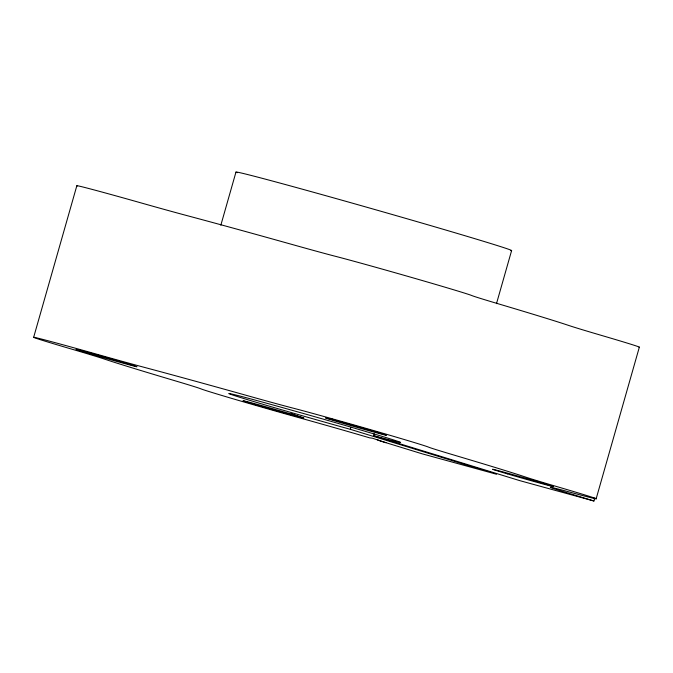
<?xml version="1.0" encoding="UTF-8"?>
<svg xmlns="http://www.w3.org/2000/svg" width="673" height="673" viewBox="0 0 673 673"><rect width="100%" height="100%" fill="white"/><g stroke="black" fill="none" stroke-linecap="round" stroke-linejoin="round"><path stroke-width="1.01" d="M33.65 337.333L76.84 185.731M220.837 225.203L235.971 172.078M377.233 439.721A78.825 44.073 -74.6 0 0 380.691 441.076L422.064 453.787L496.539 474.246L350.33 429.315L350.902 427.305M594.797 497.97L593.931 501.006L519.455 480.547L373.616 435.717L374.188 433.698M496.489 303.658L511.623 250.533M596.16 498.752L639.35 347.15M331.368 419.018L332.462 419.186M330.376 418.858L327.095 418.278M373.616 435.717L375.366 436.188A89.576 1.253 15.9 0 0 348.05 426.287A89.576 1.253 15.9 0 0 228.761 393.512A89.576 1.253 15.9 0 0 348.53 428.819L350.33 429.315M385.966 442.708L372.337 438.19L369.746 437.871A71.658 1.001 15.9 0 0 307.435 420.036L304.188 419.136A75.956 1.06 15.9 0 1 201.034 388.885L198.956 388.128A71.658 1.001 15.9 0 0 175.274 380.851L161.074 376.619A229.316 3.205 15.9 0 1 110.094 360.947L104.012 358.945A71.658 1.001 15.9 0 0 74.442 349.926L71.027 348.925A75.956 1.06 15.9 0 1 34.399 337.375A75.956 1.06 15.9 0 1 90.544 352.45L101.951 355.672A71.658 1.001 15.9 0 0 144.392 367.374L156.876 370.714A229.316 3.205 15.9 0 1 233.102 391.652L250.987 396.658A71.658 1.001 15.9 0 0 290.551 407.476L292.486 407.981A75.956 1.06 15.9 0 1 366.692 428.558A75.956 1.06 15.9 0 1 427.49 446.721L429.265 447.402A71.658 1.001 15.9 0 0 454.536 455.234L468.736 459.474A229.316 3.205 15.9 0 1 519.716 475.138L525.806 477.14A71.658 1.001 15.9 0 0 549.479 484.417L558.783 487.159A75.956 1.06 15.9 0 1 572.723 492.905L565.261 490.895A71.658 1.001 15.9 0 0 562.106 491.223L593.931 501.006M237.266 172.709A143.324 2.002 15.9 0 1 372.102 208.748A143.324 2.002 15.9 0 1 510.748 250.549M639.056 347.175A75.956 1.06 15.9 0 0 601.973 335.558L592.669 332.815A71.658 1.001 15.9 0 1 568.988 325.539L562.906 323.536A229.316 3.205 15.9 0 0 511.926 307.864L497.726 303.632A71.658 1.001 15.9 0 1 472.446 295.792L470.671 295.111A75.956 1.06 15.9 0 0 409.882 276.956A75.956 1.06 15.9 0 0 335.676 256.371L333.741 255.875A71.658 1.001 15.9 0 1 294.168 245.048L276.292 240.051A229.316 3.205 15.9 0 0 200.058 219.112L187.574 215.764A71.658 1.001 15.9 0 1 145.132 204.062L133.734 200.84A75.956 1.06 15.9 0 0 77.336 185.984M302.69 417.782A31.168 1.262 23.8 0 1 291.14 413.533M539.367 481.876A31.168 3.861 17.4 0 1 528.902 479.159M100.925 356.9A31.168 4.719 14.3 0 1 86.312 351.912M507.349 473.868A31.53 0.437 15.9 0 0 553.433 486.613A31.53 0.437 15.9 0 0 508.561 473.422A31.53 0.437 15.9 0 0 507.349 473.868M257.809 405.314A31.53 0.437 15.9 0 0 303.893 418.059A31.53 0.437 15.9 0 0 259.021 404.868A31.53 0.437 15.9 0 0 257.809 405.314M90.931 354.023A31.53 0.437 15.9 0 0 137.014 366.768A31.53 0.437 15.9 0 0 92.151 353.577A31.53 0.437 15.9 0 0 90.931 354.023M340.471 422.577A31.53 0.437 15.9 0 0 386.554 435.322A31.53 0.437 15.9 0 0 341.691 422.131A31.53 0.437 15.9 0 0 340.471 422.577"/></g></svg>
